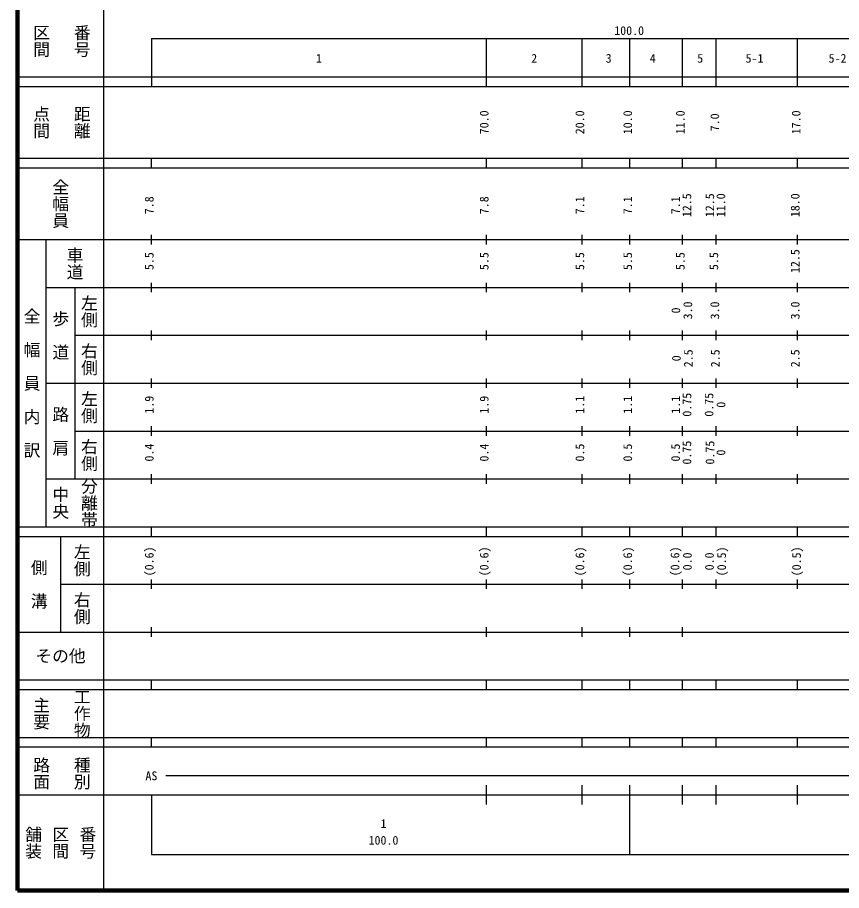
# Model space of a CAD drawing. Units: millimetres on the paper, enlarged 1000 times. Extents: x 40000 to 680000, y 20000 to 380000.
# Drawn here: x 40000 to 212236, y 20000 to 202409 of the extents above; entities that cross this region are included whole.
import ezdxf
from ezdxf.enums import TextEntityAlignment as Align

# ---------------------------------------------------------------- set-up
doc = ezdxf.new("R2010")
doc.units = ezdxf.units.MM
doc.header["$LTSCALE"] = 1000
doc.layers.add('M-TTL', color=2, linetype='Continuous', lineweight=140)
doc.layers.add('M-TTL-BAND', color=7, linetype='Continuous', lineweight=25)
doc.styles.add('@ＭＳ ゴシック', font='')
doc.styles.add('ＭＳ ゴシック', font='')
doc.styles.get('@ＭＳ ゴシック').set_extended_font_data('@MS Gothic')
doc.styles.get('ＭＳ ゴシック').set_extended_font_data('MS Gothic')

msp = doc.modelspace()

# ---------------------------------------------------------------- linework, layer by layer
at = {"layer": 'M-TTL'}
for p, q in [((40000, 380000), (40000, 20000)), ((40000, 20000), (680000, 20000))]:
    msp.add_line(p, q, dxfattribs=at)
at = {"layer": 'M-TTL-BAND'}
for p, q in [((58000, 370000), (58000, 20000)), ((68000, 198000), (579000, 198000)), ((68000, 198000), (68000, 188000)), ((138000, 188000), (138000, 198000)), ((158000, 188000), (158000, 198000)), ((168000, 188000), (168000, 198000)), ((179000, 188000), (179000, 198000)), ((186000, 188000), (186000, 198000)), ((203000, 188000), (203000, 198000)), ((40000, 190000), (579000, 190000)), ((40000, 188000), (579000, 188000)), ((40000, 173000), (579000, 173000)), ((68000, 171000), (68000, 173000)), ((138000, 171000), (138000, 173000)), ((158000, 171000), (158000, 173000)), ((168000, 171000), (168000, 173000)), ((179000, 171000), (179000, 173000)), ((186000, 171000), (186000, 173000)), ((203000, 171000), (203000, 173000)), ((40000, 171000), (579000, 171000)), ((68000, 155000), (68000, 157000)), ((138000, 155000), (138000, 157000)), ((158000, 155000), (158000, 157000)), ((168000, 155000), (168000, 157000)), ((179000, 155000), (179000, 157000)), ((186000, 155000), (186000, 157000)), ((203000, 155000), (203000, 157000)), ((40000, 156000), (579000, 156000)), ((46000, 96000), (46000, 156000)), ((46000, 146000), (579000, 146000)), ((52000, 146000), (52000, 106000)), ((68000, 145000), (68000, 147000)), ((138000, 145000), (138000, 147000)), ((158000, 145000), (158000, 147000)), ((168000, 145000), (168000, 147000)), ((179000, 145000), (179000, 147000)), ((186000, 145000), (186000, 147000)), ((203000, 145000), (203000, 147000)), ((68000, 135000), (68000, 137000)), ((138000, 135000), (138000, 137000)), ((158000, 135000), (158000, 137000)), ((168000, 135000), (168000, 137000)), ((179000, 135000), (179000, 137000)), ((186000, 135000), (186000, 137000)), ((203000, 135000), (203000, 137000)), ((52000, 136000), (579000, 136000)), ((46000, 126000), (579000, 126000)), ((68000, 125000), (68000, 127000)), ((138000, 125000), (138000, 127000)), ((158000, 125000), (158000, 127000)), ((168000, 125000), (168000, 127000)), ((179000, 125000), (179000, 127000)), ((186000, 125000), (186000, 127000)), ((203000, 125000), (203000, 127000)), ((68000, 115000), (68000, 117000)), ((138000, 115000), (138000, 117000)), ((158000, 115000), (158000, 117000)), ((168000, 115000), (168000, 117000)), ((179000, 115000), (179000, 117000)), ((186000, 115000), (186000, 117000)), ((203000, 115000), (203000, 117000)), ((52000, 116000), (579000, 116000)), ((46000, 106000), (579000, 106000)), ((68000, 105000), (68000, 107000)), ((138000, 105000), (138000, 107000)), ((158000, 105000), (158000, 107000)), ((168000, 105000), (168000, 107000)), ((179000, 105000), (179000, 107000)), ((186000, 105000), (186000, 107000)), ((203000, 105000), (203000, 107000)), ((40000, 96000), (579000, 96000)), ((68000, 94000), (68000, 96000)), ((138000, 94000), (138000, 96000)), ((158000, 94000), (158000, 96000)), ((168000, 94000), (168000, 96000)), ((179000, 94000), (179000, 96000)), ((186000, 94000), (186000, 96000)), ((203000, 94000), (203000, 96000)), ((40000, 94000), (579000, 94000)), ((49000, 94000), (49000, 74000)), ((49000, 84000), (579000, 84000)), ((68000, 83000), (68000, 85000)), ((138000, 83000), (138000, 85000)), ((158000, 83000), (158000, 85000)), ((168000, 83000), (168000, 85000)), ((179000, 83000), (179000, 85000)), ((186000, 83000), (186000, 85000)), ((203000, 83000), (203000, 85000)), ((68000, 73000), (68000, 75000)), ((138000, 73000), (138000, 75000)), ((158000, 73000), (158000, 75000)), ((168000, 73000), (168000, 75000)), ((179000, 73000), (179000, 75000)), ((40000, 74000), (579000, 74000)), ((40000, 64000), (579000, 64000)), ((68000, 62000), (68000, 64000)), ((138000, 62000), (138000, 64000)), ((158000, 62000), (158000, 64000)), ((168000, 62000), (168000, 64000)), ((179000, 62000), (179000, 64000)), ((186000, 62000), (186000, 64000)), ((203000, 62000), (203000, 64000)), ((40000, 62000), (579000, 62000)), ((40000, 52000), (579000, 52000)), ((68000, 50000), (68000, 52000)), ((138000, 50000), (138000, 52000)), ((158000, 50000), (158000, 52000)), ((168000, 50000), (168000, 52000)), ((179000, 50000), (179000, 52000)), ((186000, 50000), (186000, 52000)), ((203000, 50000), (203000, 52000)), ((40000, 50000), (579000, 50000)), ((71000, 44000), (335000, 44000)), ((138000, 38000), (138000, 42000)), ((158000, 38000), (158000, 42000)), ((168000, 27500), (168000, 42000)), ((179000, 38000), (179000, 42000)), ((186000, 38000), (186000, 42000)), ((203000, 38000), (203000, 42000)), ((40000, 40000), (579000, 40000)), ((68000, 40000), (68000, 27500)), ((68000, 27500), (579000, 27500))]:
    msp.add_line(p, q, dxfattribs=at)

# ---------------------------------------------------------------- texts
at = {"layer": 'M-TTL-BAND', "style": '@ＭＳ ゴシック'}
for s, p in [('番号', (53500, 197500)), ('区間', (45000, 197500)), ('点間', (45000, 180500)), ('距離', (53500, 180500)), ('全幅員', (49000, 163500)), ('車道', (52000, 151000)), ('左側', (55000, 141000)), ('全\u3000幅\u3000員\u3000内\u3000訳', (43000, 126000)), ('歩\u3000道', (49000, 136000)), ('右側', (55000, 131000)), ('左側', (55000, 121000)), ('路\u3000肩', (49000, 116000)), ('右側', (55000, 111000)), ('分離帯', (55000, 101000)), ('中央', (49000, 101000)), ('左側', (53500, 89000)), ('側\u3000溝', (44500, 84000)), ('右側', (53500, 79000)), ('主要', (45000, 57000)), ('工作物', (53500, 57000)), ('路面', (45000, 44500)), ('種別', (53500, 44500)), ('舗装', (43333, 30000)), ('区間', (49000, 30000)), ('番号', (54667, 30000))]:
    msp.add_text(s, height=2566, rotation=270, dxfattribs=at).set_placement(p, align=Align.MIDDLE_CENTER)
at = {"layer": 'M-TTL-BAND', "style": 'ＭＳ ゴシック'}
for s, p in [('100.0', (167844, 198195)), ('1', (103000, 192405)), ('2', (148000, 192405)), ('3', (163560, 192405)), ('4', (172777, 192405)), ('5', (182694, 192405)), ('5-1', (194047, 192405)), ('5-2', (211402, 192405)), ('AS', (68000, 42500)), ('1', (116502, 32523)), ('100.0', (116502, 29033))]:
    msp.add_text(s, height=1833, dxfattribs=at).set_placement(p, align=Align.BOTTOM_CENTER)
for s, p in [('70.0', (139000, 180500)), ('20.0', (159000, 180500)), ('10.0', (169000, 180500)), ('11.0', (180000, 180500)), ('17.0', (204203, 180500)), ('7.0', (187203, 180500)), ('7.8', (69000, 163174)), ('7.8', (139000, 163174)), ('7.1', (159000, 163174)), ('7.1', (169000, 163174)), ('7.1', (179000, 163174)), ('12.5', (181370, 163174)), ('12.5', (186162, 163174)), ('11.0', (188468, 163174)), ('18.0', (204000, 163174)), ('12.5', (204000, 151500)), ('5.5', (69000, 151500)), ('5.5', (139000, 151500)), ('5.5', (159000, 151500)), ('5.5', (169000, 151500)), ('5.5', (180000, 151500)), ('5.5', (187000, 151500)), ('3.0', (181562, 141196)), ('3.0', (187206, 141196)), ('3.0', (204000, 141196)), ('0', (179062, 141196)), ('0', (179178, 131196)), ('2.5', (181678, 131196)), ('2.5', (187310, 131196)), ('2.5', (204000, 131196)), ('1.9', (69000, 121500)), ('1.9', (139000, 121500)), ('1.1', (159000, 121500)), ('1.1', (169000, 121500)), ('1.1', (179035, 121500)), ('0.75', (181394, 121500)), ('0.75', (186001, 121500)), ('0', (188506, 121500)), ('0.4', (69000, 111500)), ('0.4', (139000, 111500)), ('0.5', (159000, 111500)), ('0.5', (169000, 111500)), ('0.5', (179000, 111500)), ('0.75', (181370, 111500)), ('0.75', (186200, 111500)), ('0', (188479, 111500)), ('(0.6)', (69000, 88764)), ('(0.6)', (139000, 88764)), ('(0.6)', (159000, 88764)), ('(0.6)', (169000, 88764)), ('(0.6)', (178886, 88764)), ('(0.5)', (188627, 88764)), ('(0.5)', (204290, 88764)), ('0.0', (181469, 88764)), ('0.0', (186081, 88764))]:
    msp.add_text(s, height=1833, rotation=90, dxfattribs=at).set_placement(p, align=Align.BOTTOM_CENTER)
msp.add_text('その他', height=2566, dxfattribs=at).set_placement((49000, 69000), align=Align.MIDDLE_CENTER)

doc.saveas('drawing.dxf')
